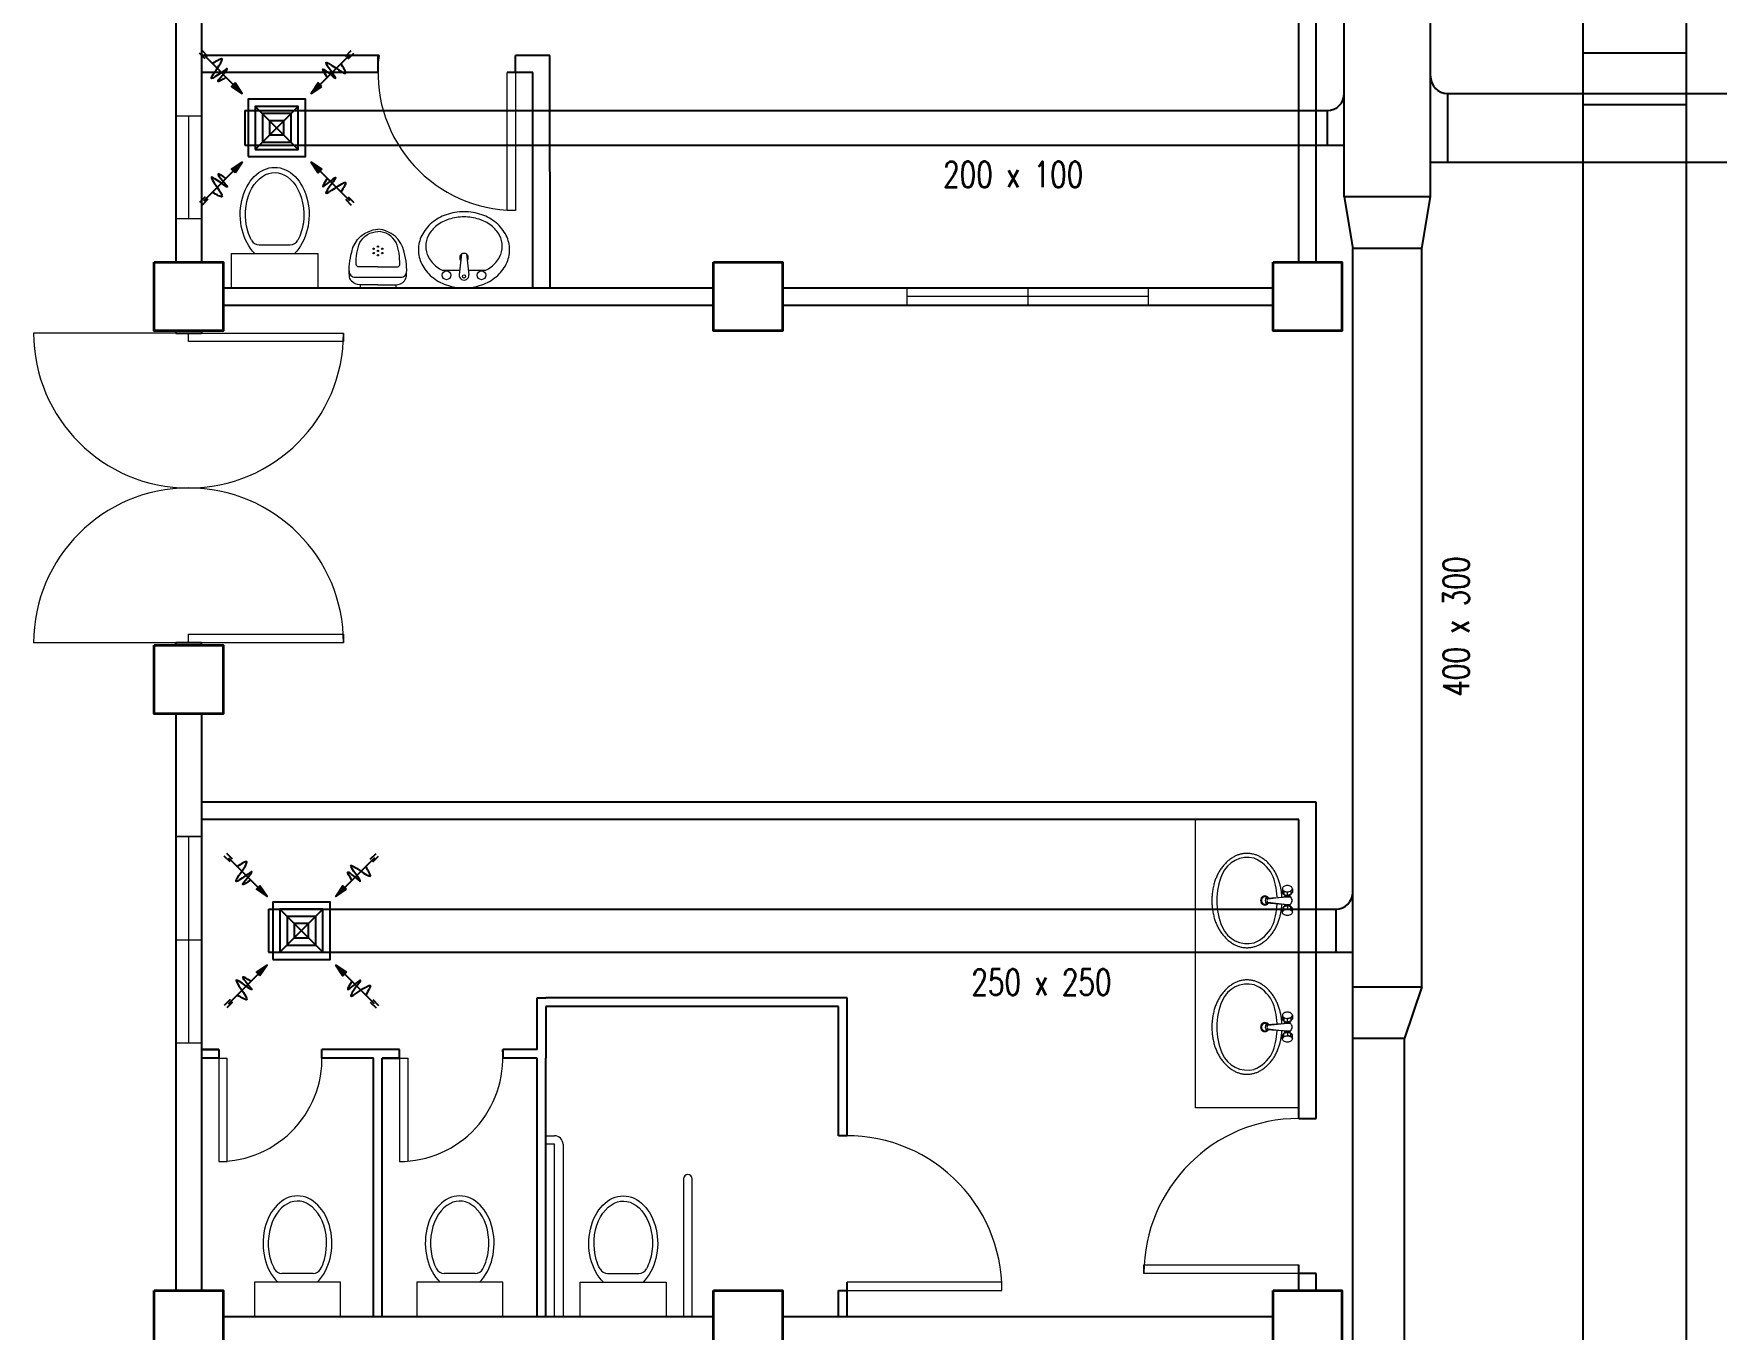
# Model space of a CAD drawing. Header units: millimetres. Extents: x 3 to 434, y 1 to 233.
# Drawn here: x 13.02 to 22.79, y 214.62 to 222.15 of the extents above; entities that cross this region are included whole.
import ezdxf

# ---------------------------------------------------------------- set-up
doc = ezdxf.new("R2010")
doc.units = ezdxf.units.MM
doc.header["$MEASUREMENT"] = 0
doc.linetypes.add('HIDDEN2', pattern=[0.1875, 0.125, -0.0625])
for name, color, linetype in [('ahu line', 150, 'Continuous'), ('AIR', 7, 'Continuous'), ('AIR-00', 8, 'Continuous'), ('AIR-03', 30, 'Continuous'), ('ducting label', 7, 'Continuous'), ('exhaust', 1, 'Continuous')]:
    doc.layers.add(name, color=color, linetype=linetype)
doc.styles.add('Arch-Dim', font='simplex.shx', dxfattribs={"width": 0.75})

# ---------------------------------------------------------------- blocks, each defined once
blk = doc.blocks.new('GRILL-C-IN')
at = {"layer": 'AIR-00', "ltscale": 3}
for p, q in [((-0.623, 0.601), (-0.674, 0.651)), ((-0.601, 0.623), (-0.651, 0.674)), ((-0.637, 0.637), (-0.3, 0.3)), ((0.637, 0.637), (0.3, 0.3)), ((0.601, 0.623), (0.651, 0.674)), ((0.623, 0.601), (0.674, 0.651)), ((-0.637, -0.637), (-0.3, -0.3)), ((0.637, -0.637), (0.3, -0.3)), ((-0.623, -0.601), (-0.674, -0.651)), ((-0.601, -0.623), (-0.651, -0.674)), ((0.601, -0.623), (0.651, -0.674)), ((0.623, -0.601), (0.674, -0.651))]:
    blk.add_line(p, q, dxfattribs=at)
at = {"layer": 'AIR-00', "color": 50}
for p, q in [((-0.188, 0.187), (0.187, -0.188)), ((0.187, 0.187), (-0.188, -0.188))]:
    blk.add_line(p, q, dxfattribs=at)
at = {"layer": 'AIR-00', "ltscale": 3}
for points in [[(-0.362, 0.393), (-0.393, 0.362), (-0.3, 0.3)], [(0.393, 0.362), (0.362, 0.393), (0.3, 0.3)], [(-0.362, -0.393), (-0.393, -0.362), (-0.3, -0.3)], [(0.393, -0.362), (0.362, -0.393), (0.3, -0.3)]]:
    blk.add_lwpolyline(points, close=True, dxfattribs=at)
at = {"layer": 'AIR-00', "color": 50}
for points in [[(-0.188, -0.188), (0.187, -0.188), (0.187, 0.187), (-0.188, 0.187)], [(-0.125, -0.125), (0.125, -0.125), (0.125, 0.125), (-0.125, 0.125)], [(-0.062, -0.062), (0.062, -0.062), (0.062, 0.062), (-0.062, 0.062)]]:
    blk.add_lwpolyline(points, close=True, dxfattribs=at)
at = {"layer": 'AIR-00', "ltscale": 3}
for points in [[(-0.441, 0.441), (-0.512, 0.404), (-0.432, 0.514), (-0.568, 0.43), (-0.477, 0.6), (-0.561, 0.561)], [(0.441, 0.441), (0.404, 0.512), (0.514, 0.432), (0.43, 0.568), (0.6, 0.477), (0.561, 0.561)], [(-0.441, -0.441), (-0.512, -0.404), (-0.432, -0.514), (-0.568, -0.43), (-0.477, -0.6), (-0.561, -0.561)], [(0.441, -0.441), (0.404, -0.512), (0.514, -0.432), (0.43, -0.568), (0.6, -0.477), (0.561, -0.561)]]:
    blk.add_spline(points, degree=3, dxfattribs=at)
for points in [[(-0.3, 0.3), (-0.362, 0.393), (-0.393, 0.362)], [(0.3, 0.3), (0.393, 0.362), (0.362, 0.393)], [(-0.3, -0.3), (-0.362, -0.393), (-0.393, -0.362)], [(0.3, -0.3), (0.393, -0.362), (0.362, -0.393)]]:
    blk.add_solid(points, dxfattribs=at)
at = {"layer": 'AIR-03', "color": 6}
blk.add_lwpolyline([(-0.25, -0.25), (0.25, -0.25), (0.25, 0.25), (-0.25, 0.25)], close=True, dxfattribs=at)

msp = doc.modelspace()

# ---------------------------------------------------------------- linework, layer by layer
at = {"color": 8, "lineweight": 25}
for p, q in [((13.8449, 226.4224), (13.8449, 220.8224)), ((13.9949, 226.4224), (13.9949, 220.8224)), ((20.3699, 220.8224), (20.3699, 222.6724)), ((20.4699, 220.8224), (20.4699, 222.6724)), ((15.0261, 222.0224), (13.9949, 222.0224)), ((15.0199, 222.0224), (15.0199, 221.9224)), ((16.0187, 222.0224), (15.8199, 222.0224)), ((15.8199, 221.9224), (15.8199, 222.0224)), ((16.0199, 220.6724), (16.0187, 222.0224)), ((15.0199, 221.9224), (13.9949, 221.9224)), ((15.9199, 221.9224), (15.7699, 221.9224)), ((15.9199, 221.9224), (15.8199, 221.9224)), ((15.9199, 220.6724), (15.9199, 221.9224)), ((14.1199, 220.6724), (16.9699, 220.6724)), ((17.3699, 220.6724), (20.2199, 220.6724)), ((14.1199, 220.5724), (16.9699, 220.5724)), ((17.3699, 220.5724), (20.2199, 220.5724)), ((13.8449, 220.4224), (13.8449, 220.4099)), ((13.8449, 220.4099), (13.9949, 220.4099)), ((13.9949, 220.4224), (13.9949, 220.4099)), ((13.9949, 218.6099), (13.8449, 218.6099)), ((13.8449, 218.5974), (13.8449, 218.6099)), ((13.9949, 218.5974), (13.9949, 218.6099)), ((13.8449, 218.1974), (13.8449, 214.8474)), ((13.9949, 218.1974), (13.8449, 218.1974)), ((13.9949, 218.1974), (13.9949, 214.8474)), ((20.4699, 217.6849), (13.9949, 217.6849)), ((20.4699, 215.8474), (20.4699, 217.6849)), ((20.3699, 217.5849), (13.9949, 217.5849)), ((20.3699, 215.8474), (20.3699, 217.5849)), ((15.9449, 216.2474), (15.9449, 216.5474)), ((15.9449, 216.5474), (15.9949, 216.5474)), ((17.7449, 216.5474), (15.9949, 216.5474)), ((17.7449, 215.7474), (17.7449, 216.5474)), ((17.6949, 216.4974), (15.9949, 216.4974)), ((15.9949, 216.4974), (15.9949, 216.1974)), ((17.6949, 215.746), (17.6949, 216.4974)), ((14.0949, 216.2474), (13.9949, 216.2474)), ((13.9949, 216.2474), (14.0949, 216.2474)), ((14.0949, 216.2474), (14.0949, 216.1974)), ((14.9949, 216.2474), (14.6949, 216.2474)), ((14.6949, 216.1974), (14.6949, 216.2474)), ((15.1449, 216.2474), (14.9949, 216.2474)), ((15.1449, 216.1974), (15.1449, 216.2474)), ((15.9449, 216.2474), (15.7449, 216.2474)), ((15.7449, 216.2474), (15.7449, 216.1974)), ((14.0949, 216.1974), (13.9949, 216.1974)), ((14.9949, 216.1974), (14.6928, 216.1974)), ((14.9949, 214.6974), (14.9949, 216.1974)), ((15.0449, 214.6974), (15.0449, 216.1974)), ((15.1449, 216.1974), (15.0449, 216.1974)), ((15.0449, 216.1974), (15.1449, 216.1974)), ((15.9449, 216.1974), (15.7449, 216.1974)), ((15.9449, 214.6974), (15.9449, 216.1974)), ((15.9949, 214.6974), (15.9949, 216.1974)), ((20.3699, 215.8474), (20.4699, 215.8474)), ((17.7449, 215.7474), (17.6949, 215.7474)), ((20.3699, 214.8474), (20.3699, 214.9974)), ((17.7449, 214.6974), (17.7449, 214.8974)), ((20.4699, 214.9474), (20.3699, 214.9474)), ((20.4699, 214.8474), (20.4699, 214.9474)), ((17.6949, 214.6974), (17.6949, 214.8474)), ((17.6949, 214.8474), (17.7449, 214.8474)), ((14.1199, 214.6974), (16.9699, 214.6974)), ((15.0449, 214.6974), (15.9449, 214.6974)), ((15.0449, 214.6974), (15.9449, 214.6974)), ((17.3699, 214.6974), (20.2199, 214.6974))]:
    msp.add_line(p, q, dxfattribs=at)
at = {"color": 8, "lineweight": -2}
for p, q in [((15.0261, 222.0224), (15.0199, 222.0224)), ((17.3699, 214.6974), (17.6949, 214.6974))]:
    msp.add_line(p, q, dxfattribs=at)
at = {"color": 8, "lineweight": 13}
for p, q in [((15.7699, 221.1224), (15.7699, 221.9224)), ((15.8199, 221.9224), (15.8199, 221.1224)), ((15.8199, 221.1224), (15.7699, 221.1224)), ((13.9199, 220.4099), (13.0199, 220.4099)), ((13.9199, 220.4099), (14.8199, 220.4099)), ((13.9199, 220.3599), (13.9199, 220.4099)), ((14.8199, 220.3599), (13.9199, 220.3599)), ((14.8199, 220.4099), (14.8199, 220.3599)), ((13.9199, 218.6099), (13.0199, 218.6099)), ((13.9199, 218.6599), (14.8199, 218.6599)), ((13.9199, 218.6099), (13.9199, 218.6599)), ((14.8199, 218.6099), (13.9199, 218.6099)), ((14.8199, 218.6599), (14.8199, 218.6099)), ((14.0949, 216.1974), (14.0949, 215.5974)), ((14.0949, 216.1974), (14.1449, 216.1974)), ((14.1449, 215.5974), (14.1449, 216.1974)), ((14.6928, 216.1974), (14.6949, 216.1974)), ((15.1449, 216.1974), (15.1449, 215.5974)), ((15.1449, 216.1974), (15.1949, 216.1974)), ((15.1949, 215.5974), (15.1949, 216.1974)), ((14.0949, 215.5974), (14.1449, 215.5974)), ((19.4699, 214.9974), (20.3699, 214.9974)), ((19.4699, 214.9474), (19.4699, 214.9974)), ((17.7449, 214.8474), (17.7449, 214.8974)), ((18.6449, 214.8974), (17.7449, 214.8974)), ((18.6449, 214.8474), (18.6449, 214.8974)), ((20.3699, 214.9474), (19.4699, 214.9474)), ((17.7449, 214.8474), (18.6449, 214.8474))]:
    msp.add_line(p, q, dxfattribs=at)
at = {"color": 8, "lineweight": 9}
for p, q in [((13.8449, 221.0724), (13.8449, 221.6724)), ((13.8449, 221.6724), (13.9949, 221.6724)), ((13.9199, 221.6724), (13.9199, 221.0724)), ((13.9949, 221.0724), (13.8449, 221.0724)), ((14.3293, 220.9224), (14.5103, 220.9224)), ((14.1699, 220.6724), (14.1699, 220.8724)), ((14.1699, 220.8724), (14.6699, 220.8724)), ((14.6699, 220.8724), (14.6699, 220.6724)), ((15.5054, 220.8703), (15.492, 220.7485)), ((15.5344, 220.8703), (15.5477, 220.7485)), ((14.8879, 220.7338), (15.1519, 220.7338)), ((14.6699, 220.6724), (14.1699, 220.6724)), ((18.0949, 220.5724), (18.0949, 220.6724)), ((19.4949, 220.6224), (18.0949, 220.6224)), ((18.7949, 220.6724), (19.4949, 220.6724)), ((18.7949, 220.6724), (18.7949, 220.5724)), ((19.4949, 220.6724), (19.4949, 220.5724)), ((19.4949, 220.5724), (18.0949, 220.5724)), ((13.9949, 217.4849), (13.8449, 217.4849)), ((13.9199, 217.4849), (13.9199, 216.2849)), ((20.1877, 217.1232), (20.1785, 217.1275)), ((20.1877, 217.1035), (20.1785, 217.0992)), ((20.1789, 217.1276), (20.2787, 217.1338)), ((20.1885, 217.1234), (20.2842, 217.1344)), ((20.1885, 217.1033), (20.2842, 217.0923)), ((20.2737, 217.1821), (20.2737, 217.1608)), ((20.2822, 217.1663), (20.2737, 217.179)), ((20.2822, 217.1481), (20.2737, 217.1608)), ((20.2822, 217.1663), (20.3027, 217.1626)), ((20.2822, 217.1663), (20.2822, 217.1481)), ((20.2822, 217.1481), (20.3027, 217.1444)), ((20.2842, 217.1344), (20.3196, 217.1356)), ((20.2887, 217.1451), (20.2887, 217.1416)), ((20.3232, 217.1663), (20.3027, 217.1626)), ((20.3027, 217.1444), (20.3027, 217.1626)), ((20.3232, 217.1481), (20.3027, 217.1444)), ((20.3167, 217.1451), (20.3167, 217.1416)), ((20.3232, 217.1663), (20.3317, 217.179)), ((20.3232, 217.1663), (20.3232, 217.1481)), ((20.3232, 217.1481), (20.3317, 217.1608)), ((20.3317, 217.1821), (20.3317, 217.1608)), ((20.1789, 217.0991), (20.2787, 217.093)), ((20.2822, 217.0786), (20.2737, 217.0659)), ((20.2737, 217.0446), (20.2737, 217.0659)), ((20.2822, 217.0604), (20.2737, 217.0477)), ((20.2822, 217.0786), (20.3027, 217.0824)), ((20.2822, 217.0604), (20.2822, 217.0786)), ((20.2822, 217.0604), (20.3027, 217.0642)), ((20.2842, 217.0923), (20.3196, 217.0911)), ((20.2887, 217.0816), (20.2887, 217.0851)), ((20.3027, 217.0824), (20.3027, 217.0642)), ((20.3232, 217.0786), (20.3027, 217.0824)), ((20.3232, 217.0604), (20.3027, 217.0642)), ((20.3167, 217.0816), (20.3167, 217.0851)), ((20.3232, 217.0786), (20.3317, 217.0659)), ((20.3232, 217.0604), (20.3232, 217.0786)), ((20.3232, 217.0604), (20.3317, 217.0477)), ((20.3317, 217.0446), (20.3317, 217.0659)), ((13.8449, 216.8849), (13.9949, 216.8849)), ((20.2737, 216.447), (20.2737, 216.4257)), ((20.2822, 216.4312), (20.2737, 216.4439)), ((20.2822, 216.413), (20.2737, 216.4257)), ((20.2822, 216.4312), (20.3027, 216.4275)), ((20.2822, 216.4312), (20.2822, 216.413)), ((20.3232, 216.4312), (20.3027, 216.4275)), ((20.3027, 216.4093), (20.3027, 216.4275)), ((20.3232, 216.4312), (20.3317, 216.4439)), ((20.3232, 216.4312), (20.3232, 216.413)), ((20.3232, 216.413), (20.3317, 216.4257)), ((20.3317, 216.447), (20.3317, 216.4257)), ((20.1877, 216.3881), (20.1785, 216.3924)), ((20.1877, 216.3684), (20.1785, 216.3642)), ((20.1789, 216.3925), (20.2787, 216.3987)), ((20.1789, 216.364), (20.2787, 216.3579)), ((20.1885, 216.3884), (20.2842, 216.3993)), ((20.1885, 216.3682), (20.2842, 216.3573)), ((20.2822, 216.3435), (20.2737, 216.3308)), ((20.2737, 216.3096), (20.2737, 216.3308)), ((20.2822, 216.3254), (20.2737, 216.3127)), ((20.2822, 216.413), (20.3027, 216.4093)), ((20.2822, 216.3435), (20.3027, 216.3473)), ((20.2822, 216.3254), (20.2822, 216.3435)), ((20.2822, 216.3254), (20.3027, 216.3291)), ((20.2842, 216.3993), (20.3196, 216.4005)), ((20.2842, 216.3573), (20.3196, 216.356)), ((20.2887, 216.41), (20.2887, 216.4066)), ((20.2887, 216.3465), (20.2887, 216.35)), ((20.3232, 216.413), (20.3027, 216.4093)), ((20.3027, 216.3473), (20.3027, 216.3291)), ((20.3232, 216.3435), (20.3027, 216.3473)), ((20.3232, 216.3254), (20.3027, 216.3291)), ((20.3167, 216.41), (20.3167, 216.4066)), ((20.3167, 216.3465), (20.3167, 216.35)), ((20.3232, 216.3254), (20.3232, 216.3435)), ((20.3232, 216.3435), (20.3317, 216.3308)), ((20.3232, 216.3254), (20.3317, 216.3127)), ((20.3317, 216.3096), (20.3317, 216.3308)), ((13.9949, 216.2849), (13.8449, 216.2849)), ((15.9949, 215.6974), (15.9949, 215.7474)), ((15.9949, 215.7474), (16.0449, 215.7474)), ((16.0449, 215.6974), (15.9949, 215.6974)), ((16.0449, 215.3974), (16.0449, 215.6974)), ((16.0949, 215.6974), (16.0949, 214.6974)), ((16.7949, 215.4974), (16.7949, 214.6974)), ((16.8449, 215.3974), (16.8449, 215.4974)), ((16.0449, 214.6974), (16.0449, 215.3974)), ((16.8449, 214.6974), (16.8449, 215.3974)), ((14.3025, 214.8974), (14.3025, 214.6974)), ((14.8025, 214.8974), (14.3025, 214.8974)), ((14.6431, 214.9474), (14.4621, 214.9474)), ((14.8025, 214.6974), (14.8025, 214.8974)), ((15.2449, 214.8974), (15.2449, 214.6974)), ((15.7449, 214.8974), (15.2449, 214.8974)), ((15.5855, 214.9474), (15.4045, 214.9474)), ((15.7449, 214.6974), (15.7449, 214.8974)), ((16.1949, 214.6974), (16.1949, 214.8974)), ((16.1949, 214.8974), (16.6949, 214.8974)), ((16.3543, 214.9474), (16.5353, 214.9474)), ((16.6949, 214.8974), (16.6949, 214.6974)), ((14.3025, 214.6974), (14.8025, 214.6974)), ((15.2449, 214.6974), (15.7449, 214.6974)), ((15.9949, 214.6974), (16.0449, 214.6974)), ((16.6949, 214.6974), (16.1949, 214.6974)), ((16.7949, 214.6974), (16.8449, 214.6974))]:
    msp.add_line(p, q, dxfattribs=at)
for points in [[(13.8449, 221.6724), (13.9949, 221.6724), (13.9949, 221.0724), (13.8449, 221.0724)], [(18.0949, 220.6724), (19.4949, 220.6724), (19.4949, 220.5724), (18.0949, 220.5724)], [(13.8449, 217.4849), (13.9949, 217.4849), (13.9949, 216.2849), (13.8449, 216.2849)]]:
    msp.add_lwpolyline(points, close=True, dxfattribs=at)
for points in [[(15.7849, 220.8934, 0.11576), (15.7655, 220.9759, 0.104047), (15.7073, 221.0497, 0.090875), (15.6233, 221.0971, 0.083344), (15.5199, 221.1144, 0.083344), (15.4164, 221.0971, 0.090875), (15.3325, 221.0497, 0.104047), (15.2742, 220.9759, 0.11576), (15.2549, 220.8934, 0.11576), (15.2742, 220.8109, 0.104047), (15.3325, 220.7372, 0.090875), (15.4164, 220.6898, 0.083344), (15.5199, 220.6724, 0.083344), (15.6233, 220.6898, 0.090875), (15.7073, 220.7372, 0.104047), (15.7655, 220.8109, 0.11576)], [(20.2737, 217.1821, 0.145837), (20.2756, 217.1755, 0.107165), (20.2822, 217.1691, 0.077149), (20.2911, 217.1652, 0.064217), (20.3027, 217.1637, 0.064217), (20.3142, 217.1652, 0.077149), (20.3232, 217.1691, 0.107165), (20.3297, 217.1755, 0.145837), (20.3317, 217.1821, 0.145837), (20.3297, 217.1886, 0.107165), (20.3232, 217.1951, 0.077149), (20.3142, 217.1989, 0.064217), (20.3027, 217.2004, 0.064217), (20.2911, 217.1989, 0.077149), (20.2822, 217.1951, 0.107165), (20.2756, 217.1886, 0.145837)], [(20.2737, 217.0446, -0.145837), (20.2756, 217.0512, -0.107165), (20.2822, 217.0576, -0.077149), (20.2911, 217.0615, -0.064217), (20.3027, 217.063, -0.064217), (20.3142, 217.0615, -0.077149), (20.3232, 217.0576, -0.107165), (20.3297, 217.0512, -0.145837), (20.3317, 217.0446, -0.145837), (20.3297, 217.0381, -0.107165), (20.3232, 217.0317, -0.077149), (20.3142, 217.0278, -0.064217), (20.3027, 217.0263, -0.064217), (20.2911, 217.0278, -0.077149), (20.2822, 217.0317, -0.107165), (20.2756, 217.0381, -0.145837)], [(20.2737, 216.447, 0.145837), (20.2756, 216.4405, 0.107165), (20.2822, 216.434, 0.077149), (20.2911, 216.4301, 0.064217), (20.3027, 216.4286, 0.064217), (20.3142, 216.4301, 0.077149), (20.3232, 216.434, 0.107165), (20.3297, 216.4405, 0.145837), (20.3317, 216.447, 0.145837), (20.3297, 216.4535, 0.107165), (20.3232, 216.46, 0.077149), (20.3142, 216.4639, 0.064217), (20.3027, 216.4654, 0.064217), (20.2911, 216.4639, 0.077149), (20.2822, 216.46, 0.107165), (20.2756, 216.4535, 0.145837)], [(20.2737, 216.3096, -0.145837), (20.2756, 216.3161, -0.107165), (20.2822, 216.3225, -0.077149), (20.2911, 216.3264, -0.064217), (20.3027, 216.3279, -0.064217), (20.3142, 216.3264, -0.077149), (20.3232, 216.3225, -0.107165), (20.3297, 216.3161, -0.145837), (20.3317, 216.3096, -0.145837), (20.3297, 216.303, -0.107165), (20.3232, 216.2966, -0.077149), (20.3142, 216.2927, -0.064217), (20.3027, 216.2912, -0.064217), (20.2911, 216.2927, -0.077149), (20.2822, 216.2966, -0.107165), (20.2756, 216.303, -0.145837)]]:
    msp.add_lwpolyline(points, format="xyb", close=True, dxfattribs=at)
for points in [[(14.9164, 220.6899, -0.232594), (14.865, 220.7138, -0.150533), (14.8541, 220.7412, -0.085973), (14.8673, 220.8795, -0.343308), (15.0199, 221.0124)], [(15.1234, 220.6899, 0.232594), (15.1747, 220.7138, 0.150533), (15.1856, 220.7412, 0.085973), (15.1725, 220.8795, 0.343308), (15.0199, 221.0124)], [(15.7424, 220.9144, 0.124838), (15.7265, 220.977, 0.105788), (15.6772, 221.0346, 0.086697), (15.6075, 221.0709, 0.076776), (15.5199, 221.0844, 0.076776), (15.4323, 221.0709, 0.086697), (15.3625, 221.0346, 0.105788), (15.3132, 220.977, 0.124838), (15.2974, 220.9144, 0.124838), (15.3132, 220.8519, 0.105788), (15.3625, 220.7942, 0.040067), (15.3933, 220.7744), (15.4955, 220.7744, 0.040067)], [(15.0199, 220.7938), (14.9086, 220.7938, -0.398633), (14.8936, 220.808, -0.107696), (14.9147, 220.9355, -0.267529), (15.0199, 220.9999)], [(15.0199, 220.7938), (15.1311, 220.7938, 0.398633), (15.1461, 220.808, 0.107696), (15.1251, 220.9355, 0.267529), (15.0199, 220.9999)], [(15.5443, 220.7744), (15.6465, 220.7744, 0.040067), (15.6772, 220.7942, 0.105788), (15.7265, 220.8519, 0.124838), (15.7424, 220.9144, 0.124838)], [(20.2873, 217.1472, 0.035268), (20.2877, 217.1464, 0.107165), (20.2914, 217.1428, 0.077149), (20.2963, 217.1406, 0.064217), (20.3027, 217.1398, 0.064217)], [(20.2888, 217.1469, 0.046803), (20.2906, 217.1454, 0.077149), (20.2959, 217.1432, 0.064217), (20.3027, 217.1423, 0.064217), (20.3095, 217.1432, 0.077149), (20.3147, 217.1454, 0.046803), (20.3166, 217.1469, 0.145837)], [(20.2891, 217.1446, 0.047218), (20.2896, 217.1436, 0.107177), (20.2928, 217.1405, 0.077931), (20.2971, 217.1386, 0.065152), (20.3027, 217.1379, 0.065152), (20.3083, 217.1386, 0.077931), (20.3126, 217.1405, 0.107177), (20.3157, 217.1436, 0.047218), (20.3162, 217.1446, 0.144081)], [(20.3027, 217.1398, 0.064217), (20.3091, 217.1406, 0.077149), (20.314, 217.1428, 0.107165), (20.3176, 217.1464, 0.035268), (20.318, 217.1472, 0.145837)], [(20.2873, 217.0796, -0.035268), (20.2877, 217.0804, -0.107165), (20.2914, 217.0839, -0.077149), (20.2963, 217.0861, -0.064217), (20.3027, 217.0869, -0.064217)], [(20.2888, 217.0798, -0.046803), (20.2906, 217.0813, -0.077149), (20.2959, 217.0836, -0.064217), (20.3027, 217.0844, -0.064217), (20.3095, 217.0836, -0.077149), (20.3147, 217.0813, -0.046803), (20.3166, 217.0798, -0.145837)], [(20.2891, 217.0821, -0.047218), (20.2896, 217.0831, -0.107177), (20.2928, 217.0862, -0.077931), (20.2971, 217.0881, -0.065152), (20.3027, 217.0889, -0.065152), (20.3083, 217.0881, -0.077931), (20.3126, 217.0862, -0.107177), (20.3157, 217.0831, -0.047218), (20.3162, 217.0821, -0.144081)], [(20.3027, 217.0869, -0.064217), (20.3091, 217.0861, -0.077149), (20.314, 217.0839, -0.107165), (20.3176, 217.0804, -0.035268), (20.318, 217.0796, -0.145837)], [(20.2873, 216.4121, 0.035268), (20.2877, 216.4113, 0.107165), (20.2914, 216.4077, 0.077149), (20.2963, 216.4056, 0.064217), (20.3027, 216.4047, 0.064217)], [(20.2873, 216.3445, -0.035268), (20.2877, 216.3453, -0.107165), (20.2914, 216.3488, -0.077149), (20.2963, 216.351, -0.064217), (20.3027, 216.3518, -0.064217)], [(20.2888, 216.4118, 0.046803), (20.2906, 216.4104, 0.077149), (20.2959, 216.4081, 0.064217), (20.3027, 216.4072, 0.064217), (20.3095, 216.4081, 0.077149), (20.3147, 216.4104, 0.046803), (20.3166, 216.4118, 0.145837)], [(20.2888, 216.3447, -0.046803), (20.2906, 216.3462, -0.077149), (20.2959, 216.3485, -0.064217), (20.3027, 216.3494, -0.064217), (20.3095, 216.3485, -0.077149), (20.3147, 216.3462, -0.046803), (20.3166, 216.3447, -0.145837)], [(20.2891, 216.4096, 0.047218), (20.2896, 216.4086, 0.107177), (20.2928, 216.4054, 0.077931), (20.2971, 216.4035, 0.065152), (20.3027, 216.4028, 0.065152), (20.3083, 216.4035, 0.077931), (20.3126, 216.4054, 0.107177), (20.3157, 216.4086, 0.047218), (20.3162, 216.4096, 0.144081)], [(20.2891, 216.347, -0.047218), (20.2896, 216.348, -0.107177), (20.2928, 216.3511, -0.077931), (20.2971, 216.353, -0.065152), (20.3027, 216.3538, -0.065152), (20.3083, 216.353, -0.077931), (20.3126, 216.3511, -0.107177), (20.3157, 216.348, -0.047218), (20.3162, 216.347, -0.144081)], [(20.3027, 216.4047, 0.064217), (20.3091, 216.4056, 0.077149), (20.314, 216.4077, 0.107165), (20.3176, 216.4113, 0.035268), (20.318, 216.4121, 0.145837)], [(20.3027, 216.3518, -0.064217), (20.3091, 216.351, -0.077149), (20.314, 216.3488, -0.107165), (20.3176, 216.3453, -0.035268), (20.318, 216.3445, -0.145837)]]:
    msp.add_lwpolyline(points, format="xyb", dxfattribs=at)
at = {"color": 8, "lineweight": 35}
for points in [[(13.7199, 220.8224), (14.1199, 220.8224), (14.1199, 220.4224), (13.7199, 220.4224)], [(16.9699, 220.8224), (17.3699, 220.8224), (17.3699, 220.4224), (16.9699, 220.4224)], [(20.2199, 220.8224), (20.6199, 220.8224), (20.6199, 220.4224), (20.2199, 220.4224)], [(13.7199, 218.5974), (14.1199, 218.5974), (14.1199, 218.1974), (13.7199, 218.1974)], [(13.7199, 214.8474), (14.1199, 214.8474), (14.1199, 214.4474), (13.7199, 214.4474)], [(16.9699, 214.8474), (17.3699, 214.8474), (17.3699, 214.4474), (16.9699, 214.4474)], [(20.2199, 214.8474), (20.6199, 214.8474), (20.6199, 214.4474), (20.2199, 214.4474)]]:
    msp.add_lwpolyline(points, close=True, dxfattribs=at)
at = {"color": 8, "lineweight": 9}
for points in [[(15.0199, 220.6899), (14.9164, 220.6899)], [(14.9164, 220.6899), (14.9164, 220.6724), (15.0199, 220.6724)], [(15.0199, 220.6899), (15.1234, 220.6899)], [(15.1234, 220.6899), (15.1234, 220.6724), (15.0199, 220.6724)]]:
    msp.add_lwpolyline(points, dxfattribs=at)
at = {"color": 8, "lineweight": 9, "ltscale": 0.4}
msp.add_lwpolyline([(20.3699, 217.5849), (20.3699, 215.9098), (19.7699, 215.9098), (19.7699, 217.5849)], close=True, dxfattribs=at)
at = {"color": 8, "lineweight": 9}
for centre, radius in [((15.0199, 220.9119), 0.004), ((14.9949, 220.8994), 0.004), ((14.9949, 220.8744), 0.004), ((15.0199, 220.8869), 0.004), ((15.0199, 220.8619), 0.004), ((15.0449, 220.8994), 0.004), ((15.0449, 220.8744), 0.004), ((15.4183, 220.7454), 0.0255), ((15.5199, 220.7389), 0.0095), ((15.6215, 220.7454), 0.0255)]:
    msp.add_circle(centre, radius, dxfattribs=at)
at = {"color": 8, "lineweight": 13}
for centre, radius, start, end in [((15.8199, 221.9224), 0.8, 172.81924, 266.41668), ((13.9199, 220.4099), 0.9, 180, 0), ((13.9199, 218.6099), 0.9, 0, 180), ((14.0949, 216.1974), 0.6, 270, 4.78019), ((15.1449, 216.1974), 0.6, 270, 4.78019), ((20.3699, 214.9474), 0.9, 90, 180), ((17.7449, 214.8474), 0.9, 0, 93.18474)]:
    msp.add_arc(centre, radius, start, end, dxfattribs=at)
at = {"color": 8, "lineweight": 9}
for centre, radius, start, end in [((14.3293, 220.9724), 0.05, 208.15006, 270), ((14.5103, 220.9724), 0.05, 270, 331.99164), ((15.5199, 220.8474), 0.025, 126.30681, 221.20218), ((15.5199, 220.7766), 0.0948, 81.20259, 98.79741), ((15.5199, 220.8474), 0.025, 71.37929, 108.62071), ((15.5199, 220.8474), 0.025, 318.79782, 53.69319), ((14.8879, 220.7688), 0.035, 177.32234, 270), ((15.1519, 220.7688), 0.035, 270, 2.67766), ((15.5199, 220.7454), 0.028, 173.75449, 6.24551), ((20.0712, 217.2033), 0.1602, 76.08964, 156.86056), ((20.0325, 217.1687), 0.2052, 28.39676, 67.90902), ((20.258, 217.1195), 0.3649, 156.28427, 180.96432), ((19.879, 217.1195), 0.3649, 2.44326, 23.71573), ((20.258, 217.1072), 0.3649, 179.03568, 203.71573), ((20.1729, 217.1134), 0.0263, 37.88698, 321.83592), ((20.1729, 217.1134), 0.0213, 46.69812, 313.06766), ((20.2026, 217.1134), 0.028, 150.61211, 209.38789), ((20.179, 217.1266), 0.001, 93.51588, 150.61211), ((20.1984, 217.1134), 0.0147, 140.28134, 219.71866), ((20.1887, 217.1215), 0.002, 96.51755, 140.28134), ((20.1887, 217.1053), 0.002, 219.71866, 263.48245), ((20.2811, 217.1416), 0.00756, 276.51755, 0), ((20.3242, 217.1416), 0.00756, 180, 232.68158), ((20.3027, 217.1134), 0.028, 307.31842, 52.68158), ((20.179, 217.1001), 0.001, 209.38789, 266.48412), ((19.879, 217.1072), 0.3649, 336.28427, 357.55674), ((20.2811, 217.0851), 0.00756, 0, 83.48245), ((20.3242, 217.0851), 0.00756, 127.31842, 180), ((20.0712, 217.0234), 0.1602, 203.13944, 283.91036), ((20.0325, 217.058), 0.2052, 292.09098, 331.60324), ((20.0712, 216.4682), 0.1602, 76.08964, 156.86056), ((20.0325, 216.4336), 0.2052, 28.39676, 67.90902), ((20.258, 216.3844), 0.3649, 156.28427, 180.96432), ((19.879, 216.3844), 0.3649, 2.44326, 23.71573), ((20.258, 216.3721), 0.3649, 179.03568, 203.71573), ((20.1729, 216.3783), 0.0263, 38.16408, 322.11302), ((20.1729, 216.3783), 0.0213, 46.93234, 313.30188), ((20.2026, 216.3783), 0.028, 150.61211, 209.38789), ((20.179, 216.3915), 0.001, 93.51588, 150.61211), ((20.179, 216.365), 0.001, 209.38789, 266.48412), ((20.1984, 216.3783), 0.0147, 140.28134, 219.71866), ((20.1887, 216.3864), 0.002, 96.51755, 140.28134), ((20.1887, 216.3702), 0.002, 219.71866, 263.48245), ((19.879, 216.3721), 0.3649, 336.28427, 357.55674), ((20.2811, 216.4066), 0.00756, 276.51755, 0), ((20.2811, 216.35), 0.00756, 0, 83.48245), ((20.3242, 216.4066), 0.00756, 180, 232.68158), ((20.3242, 216.35), 0.00756, 127.31842, 180), ((20.3027, 216.3783), 0.028, 307.31842, 52.68158), ((20.0712, 216.2883), 0.1602, 203.13944, 283.91036), ((20.0325, 216.323), 0.2052, 292.09098, 331.60324), ((16.0449, 215.6974), 0.05, 0, 90), ((16.8199, 215.4974), 0.025, 0, 180), ((14.4621, 214.9974), 0.05, 208.00836, 270), ((14.6431, 214.9974), 0.05, 270, 331.84994), ((15.4045, 214.9974), 0.05, 208.00836, 270), ((15.5855, 214.9974), 0.05, 270, 331.84994), ((16.3543, 214.9974), 0.05, 208.15006, 270), ((16.5353, 214.9974), 0.05, 270, 331.99164)]:
    msp.add_arc(centre, radius, start, end, dxfattribs=at)
at = {"color": 8, "linetype": 'HIDDEN2', "lineweight": 9}
for centre, radius, start, end in [((20.1509, 217.138), 0.2832, 143.33137, 162.86063), ((20.1003, 217.1758), 0.22, 119.08919, 143.33137), ((20.0681, 217.2336), 0.1538, 90, 119.08919), ((20.0681, 217.2336), 0.1538, 60.91081, 90), ((20.0359, 217.1758), 0.22, 36.66863, 60.91081), ((19.9852, 217.138), 0.2832, 17.13937, 36.66863), ((20.2309, 217.1134), 0.3668, 162.86063, 180), ((19.9053, 217.1134), 0.3668, 3.11901, 17.13937), ((20.2309, 217.1134), 0.3668, 180, 197.13937), ((20.1509, 217.0887), 0.2832, 197.13937, 216.66863), ((19.9852, 217.0887), 0.2832, 323.33137, 342.86063), ((19.9053, 217.1134), 0.3668, 342.86063, 356.88099), ((20.1003, 217.051), 0.22, 216.66863, 240.91081), ((20.0359, 217.051), 0.22, 299.08919, 323.33137), ((20.0681, 216.9931), 0.1538, 240.91081, 270), ((20.0681, 216.9931), 0.1538, 270, 299.08919), ((20.1003, 216.4407), 0.22, 119.08919, 143.33137), ((20.0681, 216.4985), 0.1538, 90, 119.08919), ((20.0681, 216.4985), 0.1538, 60.91081, 90), ((20.0359, 216.4407), 0.22, 36.66863, 60.91081), ((20.1509, 216.4029), 0.2832, 143.33137, 162.86063), ((19.9852, 216.4029), 0.2832, 17.13937, 36.66863), ((20.2309, 216.3783), 0.3668, 162.86063, 180), ((19.9053, 216.3783), 0.3668, 3.11901, 17.13937), ((20.2309, 216.3783), 0.3668, 180, 197.13937), ((19.9053, 216.3783), 0.3668, 342.86063, 356.88099), ((20.1509, 216.3536), 0.2832, 197.13937, 216.66863), ((19.9852, 216.3536), 0.2832, 323.33137, 342.86063), ((20.1003, 216.3159), 0.22, 216.66863, 240.91081), ((20.0359, 216.3159), 0.22, 299.08919, 323.33137), ((20.0681, 216.258), 0.1538, 240.91081, 270), ((20.0681, 216.258), 0.1538, 270, 299.08919)]:
    msp.add_arc(centre, radius, start, end, dxfattribs=at)
at = {"color": 8, "lineweight": 9, "extrusion": (0, 0, -1)}
for centre in [(14.4199, 221.0974), (16.4449, 215.1224)]:
    msp.add_ellipse(centre, major_axis=(0, -0.275), ratio=0.727273, start_param=0.612555, end_param=5.670631, dxfattribs=at)
at = {"color": 8, "lineweight": 9}
for centre in [(14.5525, 215.1224), (15.4949, 215.1224)]:
    msp.add_ellipse(centre, major_axis=(0, -0.275), ratio=0.727273, start_param=0.612555, end_param=5.670631, dxfattribs=at)
for points in [[(14.2852, 220.9488), (14.2764, 220.9652), (14.269, 220.9833), (14.2421, 221.0745), (14.2472, 221.1617), (14.305, 221.2933), (14.3551, 221.3346), (14.4532, 221.3481), (14.5053, 221.3221), (14.5794, 221.2109), (14.5972, 221.1272), (14.5816, 221.0134), (14.5702, 220.9785), (14.5544, 220.9489)], [(14.6871, 214.9738), (14.6959, 214.9902), (14.7034, 215.0083), (14.7302, 215.0995), (14.7251, 215.1867), (14.6673, 215.3183), (14.6173, 215.3596), (14.5192, 215.3731), (14.467, 215.3471), (14.3929, 215.2359), (14.3751, 215.1522), (14.3908, 215.0384), (14.4022, 215.0035), (14.4179, 214.9739)], [(15.6295, 214.9738), (15.6383, 214.9902), (15.6458, 215.0083), (15.6726, 215.0995), (15.6675, 215.1867), (15.6097, 215.3183), (15.5597, 215.3596), (15.4616, 215.3731), (15.4094, 215.3471), (15.3353, 215.2359), (15.3175, 215.1522), (15.3332, 215.0384), (15.3446, 215.0035), (15.3603, 214.9739)], [(16.3102, 214.9738), (16.3014, 214.9902), (16.294, 215.0083), (16.2671, 215.0995), (16.2722, 215.1867), (16.33, 215.3183), (16.3801, 215.3596), (16.4782, 215.3731), (16.5303, 215.3471), (16.6044, 215.2359), (16.6222, 215.1522), (16.6066, 215.0384), (16.5952, 215.0035), (16.5794, 214.9739)]]:
    msp.add_open_spline(points, degree=3, knots=[0.937253, 0.937253, 0.937253, 0.937253, 1.185372, 1.185372, 2.113864, 2.113864, 3.042356, 3.042356, 3.970847, 3.970847, 4.899339, 4.899339, 5.346062, 5.346062, 5.346062, 5.346062], dxfattribs=at)
for p in [(15.0199, 220.6724), (20.3699, 217.1134), (20.3699, 216.3783)]:
    msp.add_point(p, dxfattribs=at)
at = {"layer": 'ahu line', "linetype": 'Continuous'}
for p, q in [((22.6199, 230.3605), (22.6199, 201.594)), ((22.0199, 230.1605), (22.0199, 194.5808))]:
    msp.add_line(p, q, dxfattribs=at)
at = {"layer": 'ahu line'}
for p, q in [((22.6199, 222.0364), (22.0199, 222.0364)), ((22.6199, 221.7364), (22.0199, 221.7364))]:
    msp.add_line(p, q, dxfattribs=at)
at = {"layer": 'exhaust'}
for p, q in [((20.6337, 221.2019), (20.6337, 231.6466)), ((21.1337, 221.2019), (21.1337, 231.6466)), ((21.2337, 221.8019), (38.8425, 221.8019)), ((21.2337, 221.8019), (21.2337, 221.4019)), ((14.2462, 221.7019), (20.5337, 221.7019)), ((14.2462, 221.7019), (14.2462, 221.5019)), ((20.5337, 221.7019), (20.5337, 221.5019)), ((14.2462, 221.5019), (20.6337, 221.5019)), ((21.1337, 221.4019), (44.1448, 221.4019)), ((21.1337, 221.2019), (20.6337, 221.2019)), ((20.6337, 221.2019), (20.6837, 220.9019)), ((21.0837, 220.9019), (21.1337, 221.2019)), ((20.6837, 198.7432), (20.6837, 220.9019)), ((21.0837, 220.9019), (20.6837, 220.9019)), ((21.0837, 216.6129), (21.0837, 220.9019)), ((14.3846, 217.0629), (20.5837, 217.0629)), ((14.3846, 217.0629), (14.3846, 216.8129)), ((20.5837, 217.0629), (20.5837, 216.8129)), ((14.3846, 216.8129), (20.6837, 216.8129)), ((20.6837, 216.6129), (21.0837, 216.6129)), ((21.0837, 216.6129), (20.9837, 216.3129)), ((20.6837, 216.3129), (20.9837, 216.3129)), ((20.9837, 207.4125), (20.9837, 216.3129))]:
    msp.add_line(p, q, dxfattribs=at)
for centre, start, end in [((21.2337, 221.9019), 180, 270), ((20.5337, 221.8019), 270, 0), ((20.5837, 217.1629), 270, 0)]:
    msp.add_arc(centre, 0.1, start, end, dxfattribs=at)

# ---------------------------------------------------------------- block references
at = {"layer": 'AIR', "xscale": 0.6658363358532475, "yscale": 0.6658363358532475, "zscale": 0.6658363358532475}
for p in [(14.4317, 221.6019), (14.5753, 216.9379)]:
    msp.add_blockref('GRILL-C-IN', p, dxfattribs=at)

# ---------------------------------------------------------------- texts
at = {"layer": 'ducting label', "color": 3, "linetype": 'Continuous', "lineweight": 25, "char_height": 0.15, "attachment_point": 1, "style": 'Arch-Dim'}
for s, insert in [('\\A1;{\\C240;\\c2367469;200 x 100}', (18.3026, 221.4065)), ('\\A1;{\\C240;\\c2367469;250 x 250}', (18.4665, 216.7143))]:
    msp.add_mtext_dynamic_manual_height_columns(s, width=1.195152, gutter_width=1.011, heights=[0], dxfattribs=dict(at, insert=insert))
at = {"layer": 'ducting label', "color": 3, "linetype": 'Continuous', "lineweight": 25, "insert": (21.2083, 218.297), "char_height": 0.15, "attachment_point": 1, "rotation": 90, "style": 'Arch-Dim'}
msp.add_mtext_dynamic_manual_height_columns('\\A1;{\\C240;\\c2367469;400 x 300}', width=1.195152, gutter_width=1.011, heights=[0], dxfattribs=at)

doc.saveas('drawing.dxf')
